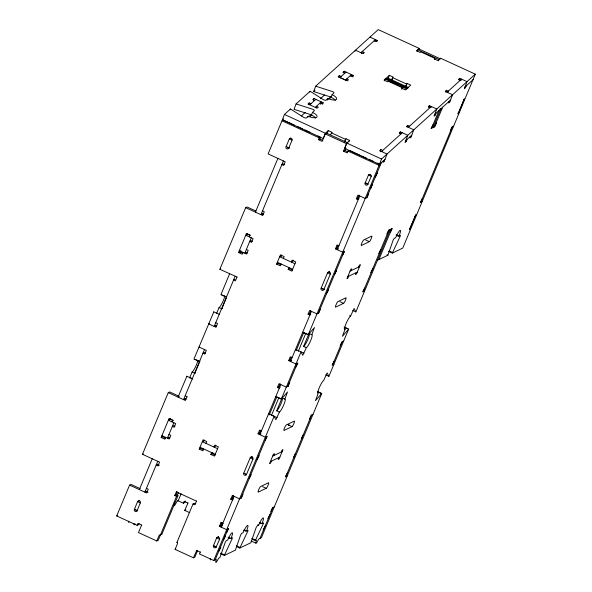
<?xml version="1.0" encoding="UTF-8"?>
<svg xmlns="http://www.w3.org/2000/svg" width="592" height="592" viewBox="0 0 592 592"><rect width="100%" height="100%" fill="white"/><g stroke="black" fill="none" stroke-linecap="round" stroke-linejoin="round"><path stroke-width="0.89" d="M174.618 502.778L174.418 503.585A4.092 0.688 -65.3 0 0 174.285 505.62A4.092 0.688 -65.3 0 0 176.216 502.726L177.001 501.431L178.185 500.795L181.137 493.735M288.785 148.037L292.1 140.104C292.707 138.587 290.073 137.329 289.355 138.839L286.032 146.779A1.532 1.48 64.4 0 0 286.831 148.792A1.532 1.48 64.4 0 0 288.785 148.037L289.14 147.867M409.79 228.549L409.568 229.763L415.887 214.659L409.79 228.549L410.5 228.209M458.223 112.761L458.941 112.421L464.335 98.834L457.919 113.901L458.955 112.384M331.587 133.17L331.92 132.275L328.264 130.595L325.341 133.237L323.306 138.58L282.399 119.806L284.434 114.456L290.472 108.995L304.007 117.564A2.042 0.733 20.9 0 0 306.441 117.86L308.254 116.224A7.156 2.59 20.9 0 0 316.779 117.253A7.156 2.59 20.9 0 0 312.487 112.391L314.293 110.763A2.042 0.74 21 0 0 313.064 109.372L296.074 103.926L294.039 109.276A2.05 0.755 20.9 0 0 294.587 109.498L311.029 114.722A2.042 0.74 20.8 0 1 311.658 115.07M290.132 109.89L290.472 108.995M309.742 92.145L310.082 91.257L296.074 103.926M308.58 104.444L309.157 102.912L310.992 103.755M331.268 97.325A2.042 0.74 20.8 0 0 330.639 96.977L314.197 91.745A2.05 0.755 20.9 0 1 313.642 91.538L315.684 86.188L378.236 29.6L419.143 48.381L418.633 49.713M313.405 100.07L313.989 98.546L323.151 102.749L322.566 104.273M307.914 117.112L308.254 116.224M310.053 116.343L311.459 115.07L312.48 112.399M315.906 107.803L316.483 106.279L318.318 107.122L317.112 108.21L307.951 104.007L309.157 102.912M320.42 104.259L321.323 101.883L315.284 107.344M327.361 99.819L327.864 98.479A7.156 2.583 20.8 0 0 336.389 99.508A7.156 2.583 20.8 0 0 332.09 94.653L333.903 93.018A2.042 0.74 20.9 0 0 332.674 91.627L315.684 86.188M329.663 98.605L331.076 97.332L332.09 94.653M338.765 77.13L339.349 75.606L341.177 76.449M343.597 72.764L344.174 71.232L353.335 75.443L352.751 76.967M355.074 51.26L355.481 50.187L362.807 53.554L364.013 52.459L362.178 51.615L361.505 53.398M346.091 80.497L346.675 78.965L348.503 79.809L347.297 80.904L338.136 76.701L339.349 75.606M327.243 133.267L328.264 130.595M350.908 76.161L351.515 74.577L345.476 80.038L339.978 77.515L346.017 72.054M331.92 132.275L330.639 134.606M363.673 53.347L364.013 52.459M374.854 41.188L375.461 39.605L360.972 52.71M376.949 41.336L377.289 40.448L369.963 37.081M349.287 141.296L349.628 140.408L345.965 138.728L344.344 141.947M344.944 141.399L345.965 138.728M349.628 140.408L346.712 143.049L344.677 148.392L379.472 164.369L384.985 159.389M388.197 78.373L389.366 75.317L393.029 76.997L391.549 79.839M391.86 80.053L392.733 77.767M401.761 89.251L402.338 87.727L388.3 81.282L387.693 81.822L384.03 80.142L389.366 75.317M380.219 151.367L380.9 149.584L382.735 150.427L382.395 151.315M405.305 87.046L407.067 83.442L410.737 85.13L405.402 89.954L401.739 88.267L402.338 87.727M405.905 86.499L407.067 83.442M379.472 164.369L381.514 159.026L475.309 74.163L440.507 58.186L437.895 60.554L434.232 58.874L434.831 58.327L420.794 51.881L420.187 52.429L416.524 50.749L419.143 48.381M383.771 160.476L383.098 162.26L384.304 161.172L387.02 154.038L379.694 150.679L380.9 149.584M406.941 139.52L406.26 141.303L405.054 142.398L407.77 135.265L400.444 131.905L399.763 133.688M407.007 127.132L407.688 125.349L409.523 126.192M434.498 59.222L434.831 58.327M410.567 136.241L409.886 138.025L411.092 136.93L413.808 129.803L406.482 126.444L407.688 125.349M428.778 107.441L429.452 105.657L436.778 109.024L434.062 116.15L435.268 115.063L435.949 113.279M430.835 107.692L431.287 106.501L408.317 127.28M445.754 92.078L446.435 90.295L448.27 91.138L447.929 92.026M449.313 101.188L448.632 102.971L449.839 101.883L452.554 94.75L445.228 91.39L446.435 90.295M459.037 80.068L459.718 78.285L467.044 81.652L464.328 88.778L465.534 87.683L466.207 85.899M461.094 80.312L461.545 79.128L447.064 92.234M388.367 251.267L392.333 253.095L402.752 248.1L475.309 74.163M228.253 537.188L231.006 538.446L231.502 537.203A7.156 1.206 -65.3 0 0 232.042 532.778A7.156 1.206 -65.3 0 0 228.231 538.772L227.668 540.045L226.137 540.807L225.308 542.117L219.898 557.575L218.722 558.204L217.93 559.499A4.092 0.688 -65.3 0 1 215.999 562.4A4.092 0.688 -65.3 0 1 216.132 560.365L216.309 559.359L213.764 560.513L199.415 553.927L200.429 551.966M377.489 260.206L387.908 255.211L393.147 240.108L394.146 238.443L395.678 237.688A7.156 1.206 -65.3 0 1 400.051 230.414A7.156 1.206 -65.3 0 1 399.015 236.09L396.263 234.824M139.083 523.417L138.572 524.653L137.144 525.341L116.691 515.95L129.581 485.122L131.017 484.434L140.097 488.6M158.848 464.868L157.627 464.313L156.199 464.994L158.027 465.837L159.574 462.137L142.48 454.286L168.269 392.629L169.704 391.948L179.472 396.433M237.192 277.049L219.854 269.316L245.65 207.659L247.079 206.971L256.033 211.085M294.18 125.03L283.42 120.095L281.992 120.783L268.124 153.92L285.218 161.771L283.672 165.471L281.844 164.628L283.272 163.94L284.493 164.502M139.349 489.606L152.248 458.778M165.582 437.333L164.813 439.183L161.15 437.503L169.142 418.389L172.805 420.068L172.035 421.918M178.044 397.114L186.872 376.26M199.615 361.453L193.954 359.07L213.816 311.851M226.47 297.14L220.897 294.668L229.622 273.8M242.964 252.362L242.187 254.212L238.524 252.525L246.516 233.411L250.179 235.098L249.41 236.948M255.418 212.143L277.892 158.404M169.527 420.194L170.222 418.537M246.908 235.224L247.604 233.559M239.967 252.725L240.892 250.505M137.588 510.393L137.107 510.622A1.532 1.48 64.4 0 1 135.154 511.377A1.532 1.48 64.4 0 1 134.362 509.364L137.588 501.653L139.009 500.973A1.532 1.48 64.4 0 1 139.327 500.506M189.632 377.888L192.104 371.998A7.156 1.206 -65.3 0 0 195.316 367.269A7.156 1.206 -65.3 0 0 197.906 360.387M224.849 295.978A7.156 1.206 -65.3 0 1 222.259 302.86A7.156 1.206 -65.3 0 1 219.047 307.596L216.576 313.486M140.334 502.919L137.588 501.653A1.532 1.48 64.4 0 1 139.542 500.899A1.532 1.48 64.4 0 1 140.334 502.919L137.107 510.622L134.362 509.364M157.746 461.294L144.848 492.13L146.757 491.212M173.863 422.762L167.418 438.176L169.319 437.259M204.492 349.539L183.535 399.637L185.444 398.727M235.12 276.323L214.163 326.421L216.073 325.504L215.68 326.429M251.237 237.784L244.792 253.198L246.701 252.288M283.39 160.928L260.909 214.667L262.818 213.749M192.104 371.998L194.849 373.263L199.941 361.098M226.551 297.48L221.793 308.861L219.047 307.596M129.581 485.122L146.675 492.966L148.229 489.266L146.631 488.311M168.269 392.629L185.37 400.481L187.153 396.662M235.002 279.335L233.574 280.023L235.401 280.86L236.955 277.16M245.65 207.659L262.744 215.503L264.291 211.803L262.7 210.848M137.144 525.341L137.914 523.491L141.814 525.052M176.542 496.385L174.714 495.548L176.142 494.86L177.97 495.704L176.542 496.385L158.227 540.289L156.799 540.977L138.484 532.571L141.577 525.171M318.459 139.727L319.236 137.877L320.664 137.189L319.887 139.039L318.459 139.727L322.122 141.407L325.26 133.918L326.688 133.23L348.059 143.042M174.714 495.548L176.497 491.73M156.799 540.977L159.122 535.427A1.021 0.992 64.4 0 1 160.425 534.924L161.853 534.236L177.97 495.704M176.142 494.86L177.378 491.9M203.655 448.936L202.886 450.778L199.223 449.099L203.086 439.849L206.749 441.536L205.979 443.386M281.03 263.958L280.26 265.808L276.597 264.128L280.467 254.878L284.13 256.558L283.353 258.408M203.463 441.691L204.166 440.004M280.837 256.713L281.54 255.034M177.644 500.551L183.372 503.178L184.386 501.217M185.385 501.106L184.8 502.49L183.372 503.178M189.714 512.702L184.719 510.408L188.049 502.897M215.858 445.11L215.347 446.338L213.912 447.027L214.689 445.177L218.352 446.856L214.482 456.106L210.819 454.427L211.596 452.577M293.24 260.132L292.722 261.368L291.294 262.049L292.063 260.199L295.726 261.886L291.863 271.136L288.193 269.449L288.97 267.599M210.819 454.427L212.247 453.738L212.765 452.51M197.698 550.323L194.864 557.109L193.429 557.797L175.114 549.383L177.437 543.833A1.021 0.984 64.4 0 0 176.912 542.494L193.029 503.955L194.457 503.267L195.678 503.829M196.648 500.98L194.857 504.798L193.029 503.955M360.01 155.259L349.361 150.368L347.926 151.049L347.156 152.899L343.493 151.219L346.623 143.73L325.26 133.918M343.493 151.219L344.921 150.531L345.965 148.037M384.437 80.808L385.133 79.143L386.561 78.455L407.932 88.267L406.504 88.948L385.133 79.143M193.429 557.797L196.766 550.279M416.975 51.289L417.626 49.743L419.055 49.055L440.426 58.867L438.998 59.555L438.457 60.843M227.654 528.353L228.564 528.774L226.662 529.685L219.336 526.318L221.119 522.507M232.752 499.914L230.68 499.189L232.471 495.378M265.231 440.211L267.258 436.282L265.349 437.199L258.023 433.832L259.57 430.132L261.405 430.976M279.261 388.278L277.433 387.434L278.98 383.734L286.306 387.101L288.215 386.184L289.762 382.484L289.281 382.713M295.859 366.988L297.887 363.066L295.978 363.976L288.652 360.617L290.198 356.917L292.034 357.753M310.127 314.944L308.062 314.219L309.609 310.519L316.935 313.878L318.844 312.968L320.39 309.268L319.909 309.498M342.605 255.233L344.633 251.311L342.724 252.222L335.398 248.862L337.188 245.044M358.16 199.667L356.332 198.823L357.879 195.123L365.205 198.49L367.107 197.573L368.661 193.873L368.18 194.102M219.336 526.318L220.764 525.637L222 522.677M230.68 499.189L232.116 498.508L233.352 495.548M258.023 433.832L259.451 433.152L260.687 430.192M277.433 387.434L278.862 386.754L280.097 383.794M288.652 360.617L290.08 359.929L291.316 356.969M308.062 314.219L309.49 313.531L310.726 310.571M335.398 248.862L336.826 248.174L338.069 245.214M356.332 198.823L357.76 198.135L358.996 195.175M232.153 498.797L233.574 495.393M234.062 496.333L221.164 527.161L221.645 526.932M252.932 459.059L250.179 457.794A1.532 1.48 64.4 0 1 252.133 457.039A1.532 1.48 64.4 0 1 252.932 459.059L246.479 474.473A1.532 1.48 64.4 0 1 244.526 475.228A1.532 1.48 64.4 0 1 243.734 473.208L250.179 457.794L252.088 456.883M259.851 434.676L280.808 384.578M311.436 311.355L290.48 361.453L290.961 361.224M337.233 249.698L359.707 195.967M365.101 183.076L368.424 175.136C369.134 173.626 371.769 174.884 371.169 176.401L367.847 184.334A1.532 1.48 64.4 0 1 365.893 185.089A1.532 1.48 64.4 0 1 365.101 183.076L365.819 182.728M222.015 525.644L223.006 523.261M269.486 414.385L276.841 396.803M296.259 350.368L303.622 332.785M330.306 274.081L327.561 272.823A1.532 1.48 64.4 0 1 329.515 272.061A1.532 1.48 64.4 0 1 330.306 274.081L323.861 289.495A1.532 1.48 64.4 0 1 321.907 290.258A1.532 1.48 64.4 0 1 321.108 288.237L327.561 272.823L329.463 271.906M278.876 397.698L271.447 415.451M305.82 333.289L298.22 351.404M213.764 560.513L274.081 416.324L275.842 419.713L279.409 412.084A7.156 1.206 -65.3 0 0 283.79 404.81A7.156 1.206 -65.3 0 0 284.826 399.134L287.52 391.956L281.296 399.134L275.768 396.633L280.519 398.594M281.296 399.134L301.017 351.922L302.778 355.304L306.353 347.682A7.156 1.206 -65.3 0 0 310.726 340.407A7.156 1.206 -65.3 0 0 311.769 334.732L314.463 327.546L308.24 334.732L302.712 332.23L307.455 334.184M308.24 334.732L379.065 165.346L380.501 164.657L377.222 163.155M279.409 412.084L276.664 410.818L282.081 397.876L284.826 399.134M306.353 347.682L303.607 346.416L309.024 333.466L311.769 334.732M215.192 559.825L228.09 528.996M240.988 498.168L266.777 436.511M287.734 386.413L297.406 363.296M318.363 313.198L344.159 251.533M366.633 197.802L381.315 162.704M224.686 535.442L225.604 535.864L223.569 539.793M228.564 528.774L226.544 532.696M370.577 188.382L372.597 184.452L372.124 184.682M375.343 176.971L377.37 173.049L376.897 173.278M271.314 461.205L270.537 463.055L269.582 463.514L273.452 454.264L274.407 453.805L273.63 455.655M348.688 276.227L347.911 278.077L346.964 278.536L350.827 269.286L351.781 268.835L351.012 270.685M278.936 457.549L278.166 459.399L279.113 458.941L282.983 449.698L282.029 450.149L281.259 451.999M356.31 272.579L355.54 274.429L356.495 273.97L360.365 264.72L359.411 265.179L358.634 267.029M390.387 229.378L355.866 311.903L354.105 308.521L350.531 316.15A7.156 1.206 -65.3 0 0 346.157 323.424A7.156 1.206 -65.3 0 0 345.121 329.1L342.428 336.278L348.681 329.078L344.107 326.976M259.999 538.357L272.897 507.522M285.788 476.693L311.584 415.036M332.541 364.938L342.213 341.821M363.17 291.723L388.959 230.059M431.531 128.294L438.946 110.571L441.802 109.202L440.167 108.447M317.623 391.593L321.745 393.48L261.427 537.669L258.993 538.838L258.023 540.281A4.092 0.688 -65.3 0 1 256.099 543.182A4.092 0.688 -65.3 0 1 256.232 541.147L256.403 540.141L255.293 540.607L252.54 539.349M321.745 393.48L315.484 400.68L318.178 393.502A7.156 1.206 -65.3 0 1 319.214 387.827A7.156 1.206 -65.3 0 1 323.595 380.552L327.161 372.923L328.893 376.32L348.681 329.078M432.959 127.613L440.374 109.883M378.924 259.518L391.815 228.69M434.387 126.925L442.624 107.241M420.831 202.153L452.34 126.829M220.661 553.772L224.324 555.451L232.552 537.81L231.006 538.446M236.6 546.557L239.812 548.029L248.026 530.721L247.989 530.328L246.487 531.024L244.651 530.188M392.333 253.095L400.562 235.446L399.015 236.09M255.293 540.607L263.507 523.298L263.47 522.914L261.967 523.609L260.14 522.766M177.504 494.749L178.636 492.418M369.97 174.24L368.424 175.136L371.524 176.224M282.399 119.806L283.405 118.896M313.649 91.531L314.974 90.332M377.289 40.448L376.083 41.536L374.248 40.7M313.989 98.546L312.783 99.634L314.611 100.477M344.174 71.232L342.968 72.328L344.803 73.171M309.794 104.821L315.832 99.36M301.269 116.032L305.228 112.458M320.435 98.701L324.512 95.016M323.151 102.749L321.937 103.844L320.109 103.001M327.864 98.479L326.059 100.115A2.042 0.74 20.9 0 1 323.617 99.826L310.467 91.449A2.02 0.733 20.8 0 0 310.09 91.249M353.335 75.443L352.129 76.531L350.294 75.695M308.743 116.765L311.385 114.382M327.287 99.996L330.684 96.918M400.444 131.905L399.237 132.993L401.073 133.836M429.452 105.657L428.245 106.752L430.081 107.596M459.718 78.285L458.504 79.38L460.339 80.216M381.522 151.515L402.279 132.741M405.735 140.615L411.773 135.154M434.743 114.367L450.519 100.1M465.001 86.994L473.274 79.513M290.783 138.158L289.355 138.839L292.1 140.104M463.381 100.433L464.098 100.085M433.078 124.594L431.05 128.523L434.861 126.695L436.415 122.995L435.934 123.225M453.768 126.148L451.859 127.058L450.312 130.758L450.793 130.529M365.671 182.617L365.197 182.847L367.943 184.105M238.524 252.525L239.952 251.844L242.883 253.184M219.854 269.316L220.572 268.975M281.614 255.818L279.705 256.736L294.971 263.736M276.597 264.128L278.025 263.44L280.956 264.787M422.377 198.453L420.357 202.375L422.259 201.465L421.904 201.635M288.193 269.449L289.629 268.768L292.559 270.107M339.016 245.887L336.944 245.162M414.948 216.221L415.658 215.873M369.371 241.669L361.423 245.48A3.071 0.518 -65.3 0 1 361.49 244.045A3.071 0.518 -65.3 0 1 362.348 242.002A3.071 0.518 -65.3 0 1 363.747 239.93L371.687 236.119A3.064 0.518 -65.3 0 1 371.243 238.554A3.064 0.518 -65.3 0 1 369.371 241.669L365.708 239.989M387.412 233.759L386.931 233.988L388.485 230.288L392.296 228.46L390.269 232.39M209.146 323.669L208.673 323.898L215.999 327.258L217.545 323.558L215.71 322.721M336.034 270.958L336.508 270.729L334.487 274.658M380.834 249.484L378.813 253.413L379.287 253.184M350.057 271.136L359.588 266.57M321.589 288.008L321.108 288.237L324.335 289.266M347.733 276.686L357.265 272.12M328.035 290.073L328.516 289.843L326.488 293.773M372.842 268.598L370.814 272.527L371.288 272.298M364.716 288.023L362.689 291.952L364.598 291.035M343.575 303.326L335.634 307.137A3.071 0.518 -65.3 0 1 335.701 305.701A3.071 0.518 -65.3 0 1 336.552 303.659A3.071 0.518 -65.3 0 1 337.951 301.587L345.898 297.776A3.064 0.518 -65.3 0 1 345.454 300.211A3.064 0.518 -65.3 0 1 343.575 303.326L339.912 301.646M185.318 395.826L186.917 396.781M343.641 341.133L341.732 342.043L340.185 345.743L340.659 345.521M161.15 437.503L162.578 436.815L165.508 438.161M334.088 361.238L332.06 365.168L333.969 364.258M142.48 454.286L143.197 453.946M204.233 440.796L202.331 441.706L217.59 448.714M158.027 465.837L159.218 465.268M199.223 449.099L200.651 448.418L203.581 449.757M313.013 414.356L311.103 415.266L309.557 418.966L310.038 418.736M291.989 426.647L284.049 430.451A3.071 0.518 -65.3 0 1 284.116 429.015A3.071 0.518 -65.3 0 1 284.974 426.973A3.071 0.518 -65.3 0 1 286.373 424.901L294.313 421.097A3.064 0.518 -65.3 0 1 293.869 423.524A3.064 0.518 -65.3 0 1 291.989 426.64L288.023 424.642L289.392 425.278L288.326 424.967M116.691 515.95L117.401 515.602M258.652 455.936L259.133 455.707L257.106 459.636M303.459 434.461L301.432 438.391L301.913 438.161M272.675 456.114L282.214 451.548M270.359 461.664L279.89 457.091M250.66 475.05L251.134 474.821L249.114 478.75M295.46 453.576L293.44 457.505L293.913 457.276M184.719 510.408L185.858 509.86M242.535 494.468L243.009 494.239L241.462 497.939L239.56 498.856L232.227 495.489M287.335 472.993L285.314 476.923L287.216 476.012M266.2 488.304L258.253 492.115A3.071 0.518 -65.3 0 1 258.327 490.679A3.071 0.518 -65.3 0 1 259.178 488.637A3.071 0.518 -65.3 0 1 260.576 486.557L268.524 482.754A3.064 0.518 -65.3 0 1 268.072 485.188A3.064 0.518 -65.3 0 1 266.2 488.304L262.537 486.624M176.912 542.494L177.385 542.265M222.955 523.35L220.883 522.625M175.114 549.383L175.831 549.043M274.325 506.841L272.416 507.751L270.87 511.451L271.343 511.222M218.559 537.04L216.65 537.95L213.431 545.661A1.532 1.48 64.4 0 0 214.223 547.674A1.532 1.48 64.4 0 0 216.176 546.919L216.531 546.749M225.123 536.093L225.604 535.864M269.93 514.618L267.902 518.54L268.383 518.311M219.758 539.046L216.176 546.919L213.431 545.661L213.904 545.432M261.967 523.609A7.156 1.206 -65.3 0 0 263.011 517.933A7.156 1.206 -65.3 0 0 258.63 525.208L257.106 525.962L256.099 527.627L250.867 542.731L239.812 548.029M220.35 547.496L220.831 547.267L218.803 551.196M265.157 526.022L263.129 529.951L263.61 529.722M224.324 555.451L235.387 550.153L240.618 535.05L241.617 533.385L243.149 532.63A7.156 1.206 -65.3 0 1 247.523 525.356A7.156 1.206 -65.3 0 1 246.487 531.024M328.893 376.32L325.77 374.899M417.626 49.743L438.998 59.555M464.616 87.261L465.534 87.683M448.921 101.461L449.839 101.883M392.422 77.545L406.467 83.99M408.413 87.512L387.864 78.077L386.435 78.766L398.764 84.427M400.407 85.181L405.335 87.446M434.358 114.641L435.268 115.063M410.175 136.515L411.092 136.93M405.35 140.881L406.26 141.303M331.32 132.823L345.365 139.268M284.434 114.456L325.341 133.237M346.712 143.049L381.514 159.026M383.387 160.75L384.304 161.172M297.487 126.555L302.453 128.834M304.939 129.974L309.905 132.253M318.178 136.049L319.835 136.811M361.653 156.007L366.566 158.264M369.845 159.773L373.123 161.276M281.992 120.783L319.236 137.877M347.926 151.049L379.065 165.346M319.887 139.039L322.818 140.385M344.921 150.531L347.852 151.878M374.906 176.327L375.824 176.749M286.128 146.55L288.881 147.808M370.133 187.731L371.051 188.152M357.76 198.135L358.981 198.697M396.115 235.172L398.312 236.186M389.521 251.149L392.577 252.555M386.998 254.789L387.908 255.211M261.731 213.697L263.359 214.445M336.826 248.174L338.454 248.921M250.009 235.431L247.648 234.351L245.747 235.261L253.073 238.628L251.526 242.328L249.691 241.484L251.126 240.796L252.347 241.358M277.382 262.278L292.648 269.286M246.339 249.498L248.174 250.342L246.627 254.042L239.294 250.675M245.858 252.347L247.323 253.021M352.706 310.489L355.866 311.903M349.62 315.728L350.531 316.15M344.544 327.398L347.6 328.797M344.204 328.678L345.121 329.1M309.49 313.531L310.711 314.093M221.978 294.949L225.796 296.696M213.712 311.843L219.469 314.411M304.029 353.224L295.526 349.398L296.044 350.257M214.985 325.452L216.613 326.199M290.08 359.929L291.708 360.676M317.608 391.8L320.657 393.206M287.298 385.762L288.215 386.184M198.993 347.016L206.327 350.383L204.773 354.083L202.945 353.239L204.373 352.558L205.594 353.113M278.862 386.754L280.083 387.309M195.042 359.351L198.853 361.105M189.78 377.548L192.837 378.954M272.512 415.532L277.093 417.634M186.769 376.246L192.37 378.776M274.185 416.339L268.583 413.801L269.242 414.94M184.356 398.675L185.984 399.422M259.451 433.152L261.079 433.899M173.412 420.764L170.274 419.321L168.372 420.239L175.698 423.598L174.144 427.298L172.316 426.462L173.745 425.774L174.966 426.336M200.007 447.256L215.273 454.264M212.247 453.738L215.177 455.085M168.964 434.476L170.792 435.32L169.245 439.012L161.919 435.653M168.476 437.318L169.941 437.991M243.734 473.208L246.479 474.473M232.116 498.508L233.337 499.063M259.437 522.862L261.272 523.698M257.72 524.786L258.63 525.208M176.261 491.848L196.411 501.098M184.149 501.328L187.812 503.008M243.586 530.114L245.784 531.12M251.718 538.32L255.529 540.074M145.669 491.16L148.111 492.285M220.764 525.637L221.985 526.199M251.171 540.992L255.885 543.153M228.105 537.536L230.303 538.542M236.23 545.743L240.049 547.489M220.749 553.165L224.568 554.911M196.529 550.397L200.192 552.077M289.103 148.229A1.532 1.48 64.4 0 1 287.46 147.253M367.869 184.541A1.532 1.48 64.4 0 1 366.441 183.246M160.55 534.746A1.021 0.992 64.4 0 1 160.913 534.302M161.29 534.162A1.021 0.992 64.4 0 1 161.853 534.236M137.729 510.733A1.532 1.48 64.4 0 1 135.679 509.231M218.085 537.27A1.532 1.48 64.4 0 1 218.396 536.803M216.198 547.126A1.532 1.48 64.4 0 1 214.852 546.142M246.501 474.68A1.532 1.48 64.4 0 1 245.303 473.97M251.615 457.113A1.532 1.48 64.4 0 1 251.926 456.647M324.179 289.688A1.532 1.48 64.4 0 1 322.536 288.718M328.989 272.135A1.532 1.48 64.4 0 1 329.529 271.476M311.466 115.07A7.156 2.583 20.9 0 1 315.662 118.06M331.076 97.325A7.178 2.597 20.8 0 1 333.289 98.546A7.156 2.583 20.8 0 1 335.272 100.322M129.041 522.018A4.092 0.688 -65.3 0 1 128.553 521.197M135.02 523.898A4.092 0.688 -65.3 0 1 134.044 523.72M195.16 373.041A7.156 1.206 -65.3 0 1 194.849 373.263M222.481 308.247A7.156 1.206 -65.3 0 1 222.104 308.639M210.508 559.877A4.092 0.688 -65.3 0 1 210.367 558.752M309.416 333.562A7.156 1.206 -65.3 0 1 307.514 340.222A7.156 1.206 -65.3 0 1 303.607 346.416M282.547 398.275A7.156 1.206 -65.3 0 1 280.327 405.165A7.156 1.206 -65.3 0 1 276.664 410.818M219.403 539.216L216.65 537.95A1.532 1.48 64.4 0 1 218.603 537.196A1.532 1.48 64.4 0 1 219.403 539.216"/></g></svg>
